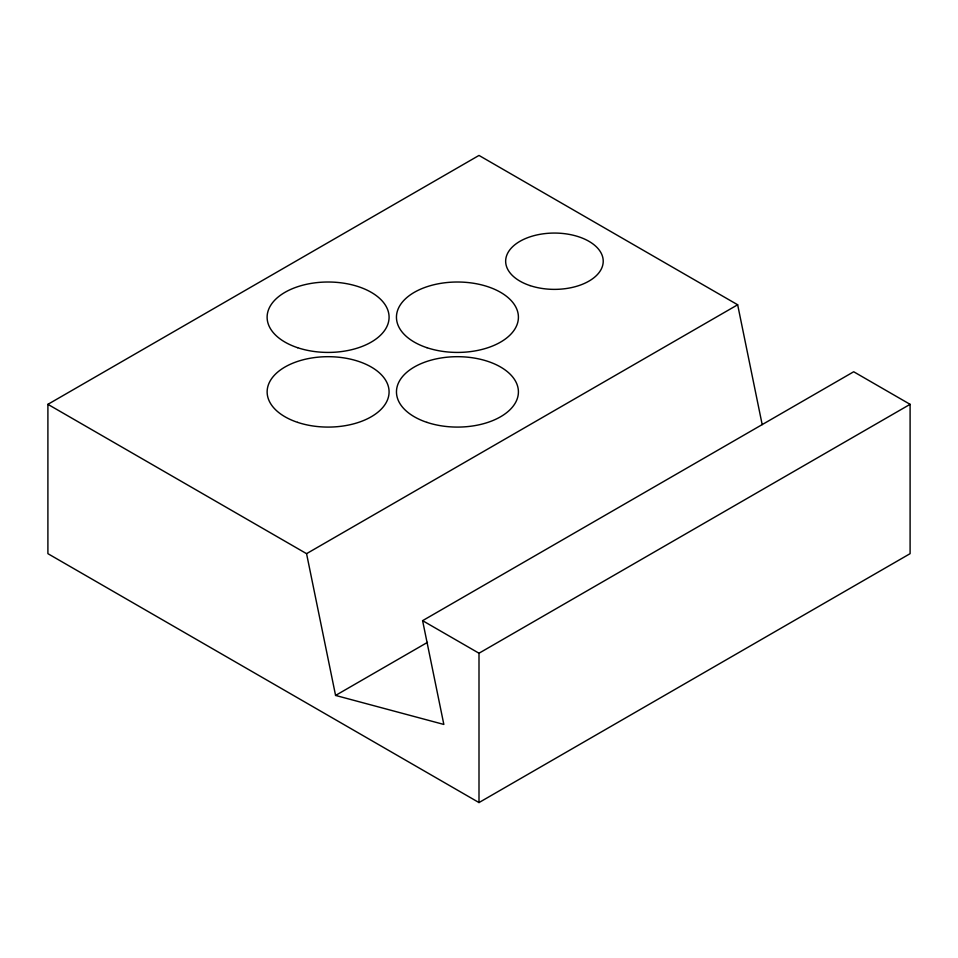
<?xml version="1.0" encoding="UTF-8"?>
<svg xmlns="http://www.w3.org/2000/svg" width="958" height="958" viewBox="0 0 958 958"><rect width="100%" height="100%" fill="white"/><g stroke="black" fill="none" stroke-linecap="round" stroke-linejoin="round"><path stroke-width="1.44" d="M47.9 404.336L306.56 553.664L335.575 695.436L443.841 724.44L422.598 620.664L853.698 371.764L910.1 404.336L910.1 553.664L479 802.565L47.9 553.664L47.9 404.336L479 155.436L737.66 304.776L762.185 424.622M306.56 553.664L737.66 304.776M335.575 695.436L427.484 642.363M422.598 620.664L479 653.224L910.1 404.336M479 653.224L479 802.565M426.957 422.37A60.965 35.195 0 0 0 518.41 391.882A60.965 35.195 0 0 0 426.957 361.406A60.965 35.195 0 0 0 426.957 422.37M297.627 422.37A60.965 35.195 0 0 0 389.08 391.882A60.965 35.195 0 0 0 297.627 361.406A60.965 35.195 0 0 0 297.627 422.37M297.627 347.706A60.965 35.195 0 0 0 389.08 317.218A60.965 35.195 0 0 0 297.627 286.729A60.965 35.195 0 0 0 297.627 347.706M426.957 347.706A60.965 35.195 0 0 0 518.41 317.218A60.965 35.195 0 0 0 426.957 286.729A60.965 35.195 0 0 0 426.957 347.706M530.061 285.604A48.774 28.153 0 0 0 603.217 261.223A48.774 28.153 0 0 0 530.061 236.83A48.774 28.153 0 0 0 530.061 285.604"/></g></svg>
